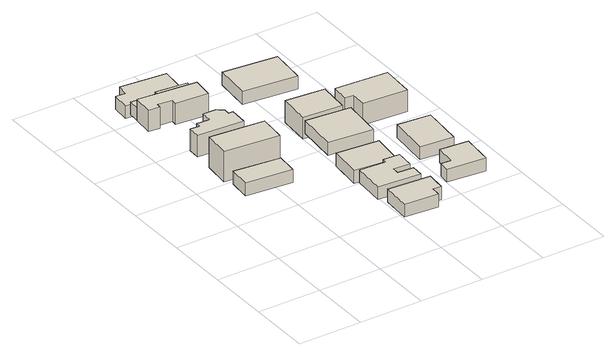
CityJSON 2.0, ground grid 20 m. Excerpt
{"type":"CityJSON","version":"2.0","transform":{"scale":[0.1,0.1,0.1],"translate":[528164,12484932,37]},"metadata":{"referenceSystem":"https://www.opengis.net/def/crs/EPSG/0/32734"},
"CityObjects":{
"building1":{"type":"Building","attributes":{"address":"42 Upper Keppel Street Walmer Estate Cape Town","building":"house","building:levels":1,"building_height":4.1,"plus_code":"4FRW3C8W+G6M","ground_height":63.14,"roof_height":67.24},"geometry":[{"type":"Solid","lod":"1","boundaries":[[[[0,1,2,3]],[[1,4,5,2]],[[4,6,7,5]],[[6,0,3,7]],[[3,2,5,7]],[[6,4,1,0]]]]}]},
"building2":{"type":"Building","attributes":{"address":"38 Upper Keppel Street Walmer Estate Cape Town","building":"house","building:levels":3,"building_height":9.7,"plus_code":"4FRW3C8W+H68","ground_height":63.14,"roof_height":72.84},"geometry":[{"type":"Solid","lod":"1","boundaries":[[[[8,9,10,11]],[[9,12,13,10]],[[12,14,15,13]],[[14,8,11,15]],[[11,10,13,15]],[[14,12,9,8]]]]}]},
"building3":{"type":"Building","attributes":{"address":"36 Upper Keppel Street Walmer Estate Cape Town","building":"house","building:levels":2,"building_height":6.9,"plus_code":"4FRW3C8W+J6Q","ground_height":59.63,"roof_height":66.53},"geometry":[{"type":"Solid","lod":"1","boundaries":[[[[16,17,18,19]],[[17,20,21,18]],[[20,22,23,21]],[[22,24,25,23]],[[24,26,27,25]],[[26,28,29,27]],[[28,30,31,29]],[[30,32,33,31]],[[32,34,35,33]],[[34,36,37,35]],[[36,16,19,37]],[[19,18,21,23,25,27,29,31,33,35,37]],[[36,34,32,30,28,26,24,22,20,17,16]]]]}]},
"building4":{"type":"Building","attributes":{"address":"29 Upper Keppel Street Walmer Estate Cape Town","building":"house","building:levels":1,"building_height":4.1,"plus_code":"4FRW3C8W+C84","ground_height":65.57,"roof_height":69.67},"geometry":[{"type":"Solid","lod":"1","boundaries":[[[[38,39,40,41]],[[39,42,43,40]],[[42,44,45,43]],[[44,46,47,45]],[[46,48,49,47]],[[48,38,41,49]],[[41,40,43,45,47,49]],[[48,46,44,42,39,38]]]]}]},
"building5":{"type":"Building","attributes":{"address":"27 Upper Keppel Street Walmer Estate Cape Town","building":"house","building:levels":1,"building_height":4.1,"plus_code":"4FRW3C8W+C8V","ground_height":65.57,"roof_height":69.67},"geometry":[{"type":"Solid","lod":"1","boundaries":[[[[50,51,52,53]],[[51,54,55,52]],[[54,56,57,55]],[[56,58,59,57]],[[58,60,61,59]],[[60,62,63,61]],[[62,64,65,63]],[[64,66,67,65]],[[66,68,69,67]],[[68,50,53,69]],[[53,52,55,57,59,61,63,65,67,69]],[[68,66,64,62,60,58,56,54,51,50]]]]}]},
"building6":{"type":"Building","attributes":{"address":"28 Upper Keppel Street Walmer Estate Cape Town","building":"house","building:levels":2,"building_height":6.9,"plus_code":"4FRW3C8W+P69","ground_height":56.18,"roof_height":63.08},"geometry":[{"type":"Solid","lod":"1","boundaries":[[[[70,71,72,73]],[[71,74,75,72]],[[74,76,77,75]],[[76,78,79,77]],[[78,80,81,79]],[[80,82,83,81]],[[82,84,85,83]],[[84,70,73,85]],[[73,72,75,77,79,81,83,85]],[[84,82,80,78,76,74,71,70]]]]}]},
"building7":{"type":"Building","attributes":{"address":"26 Upper Keppel Street Walmer Estate Cape Town","building":"house","building:levels":1,"building_height":4.1,"plus_code":"4FRW3C8W+P7J","ground_height":56.18,"roof_height":60.28},"geometry":[{"type":"Solid","lod":"1","boundaries":[[[[70,86,87,88]],[[86,89,90,87]],[[89,91,92,90]],[[91,93,94,92]],[[93,71,95,94]],[[71,70,88,95]],[[88,87,90,92,94,95]],[[71,93,91,89,86,70]]]]}]},
"building8":{"type":"Building","attributes":{"address":"24 Upper Keppel Street Walmer Estate Cape Town","building":"house","building:levels":1,"building_height":4.1,"plus_code":"4FRW3C8W+Q76","ground_height":52.74,"roof_height":56.84},"geometry":[{"type":"Solid","lod":"1","boundaries":[[[[96,97,98,99]],[[97,100,101,98]],[[100,102,103,101]],[[102,104,105,103]],[[104,106,107,105]],[[106,108,109,107]],[[108,110,111,109]],[[110,96,99,111]],[[99,98,101,103,105,107,109,111]],[[110,108,106,104,102,100,97,96]]]]}]},
"building9":{"type":"Building","attributes":{"address":"25 Upper Keppel Street Walmer Estate Cape Town","building":"house","building:levels":1,"building_height":4.1,"plus_code":"4FRW3C8W+F8X","ground_height":62.06,"roof_height":66.16},"geometry":[{"type":"Solid","lod":"1","boundaries":[[[[112,113,114,115]],[[113,116,117,114]],[[116,118,119,117]],[[118,112,115,119]],[[115,114,117,119]],[[118,116,113,112]]]]}]},
"building10":{"type":"Building","attributes":{"address":"23 Upper Keppel Street Walmer Estate Cape Town","building":"house","building:levels":1,"building_height":4.1,"plus_code":"4FRW3C8W+H96","ground_height":62.06,"roof_height":66.16},"geometry":[{"type":"Solid","lod":"1","boundaries":[[[[120,121,122,123]],[[121,124,125,122]],[[124,126,127,125]],[[126,120,123,127]],[[123,122,125,127]],[[126,124,121,120]]]]}]},
"building11":{"type":"Building","attributes":{"address":"21 Upper Keppel Street Walmer Estate Cape Town","building":"house","building:levels":2,"building_height":6.9,"plus_code":"4FRW3C8W+J97","ground_height":58.66,"roof_height":65.56},"geometry":[{"type":"Solid","lod":"1","boundaries":[[[[128,129,130,131]],[[129,132,133,130]],[[132,134,135,133]],[[134,128,131,135]],[[131,130,133,135]],[[134,132,129,128]]]]}]},
"building12":{"type":"Building","attributes":{"address":"12 Upper Adelaide Road Walmer Estate Cape Town","building":"house","building:levels":1,"building_height":4.1,"plus_code":"4FRW3C8W+CCW","ground_height":64.45,"roof_height":68.55},"geometry":[{"type":"Solid","lod":"1","boundaries":[[[[136,137,138,139]],[[137,140,141,138]],[[140,142,143,141]],[[142,144,145,143]],[[144,146,147,145]],[[146,136,139,147]],[[139,138,141,143,145,147]],[[146,144,142,140,137,136]]]]}]},
"building13":{"type":"Building","attributes":{"address":"10 Upper Adelaide Road Walmer Estate Cape Town","building":"house","building:levels":1,"building_height":4.1,"plus_code":"4FRW3C8W+GC5","ground_height":60.84,"roof_height":64.94},"geometry":[{"type":"Solid","lod":"1","boundaries":[[[[148,149,150,151]],[[149,152,153,150]],[[152,154,155,153]],[[154,148,151,155]],[[151,150,153,155]],[[154,152,149,148]]]]}]},
"building14":{"type":"Building","attributes":{"address":"17 Upper Keppel Street Walmer Estate Cape Town","building":"house","building:levels":1,"building_height":4.1,"plus_code":"4FRW3C8W+P98","ground_height":55.42,"roof_height":59.52},"geometry":[{"type":"Solid","lod":"1","boundaries":[[[[156,157,158,159]],[[157,160,161,158]],[[160,162,163,161]],[[162,156,159,163]],[[159,158,161,163]],[[162,160,157,156]]]]}]},
"building15":{"type":"Building","attributes":{"address":"1 Lever Street Walmer Estate Cape Town","building":"house","building:levels":2,"building_height":6.9,"plus_code":"4FRW3C8W+JF2","ground_height":56.95,"roof_height":63.85},"geometry":[{"type":"Solid","lod":"1","boundaries":[[[[164,165,166,167]],[[165,168,169,166]],[[168,170,171,169]],[[170,172,173,171]],[[172,174,175,173]],[[174,164,167,175]],[[167,166,169,171,173,175]],[[174,172,170,168,165,164]]]]}]}
},
"vertices":[
[159,365,104],[166,435,104],[166,435,145],[159,365,145],[20,450,104],[20,450,145],[13,379,104],[13,379,145],
[178,457,104],[186,543,104],[186,543,201],[178,457,201],[13,558,104],[13,558,201],[5,473,104],[5,473,201],
[195,658,69],[198,715,69],[198,715,138],[195,658,138],[183,716,69],[183,716,138],[184,734,69],[184,734,138],[166,750,69],[166,750,138],[124,752,69],[124,752,138],[122,717,69],[122,717,138],[81,719,69],[81,719,138],[80,704,69],[80,704,138],[51,706,69],[51,706,138],[49,667,69],[49,667,138],
[429,96,128],[295,105,128],[295,105,169],[429,96,169],[289,15,128],[289,15,169],[396,7,128],[396,7,169],[398,36,128],[398,36,169],[424,34,128],[424,34,169],
[280,130,128],[414,120,128],[414,120,169],[280,130,169],[416,158,128],[416,158,169],[366,162,128],[366,162,169],[367,183,128],[367,183,169],[419,180,128],[419,180,169],[423,237,128],[423,237,169],[370,240,128],[370,240,169],[369,226,128],[369,226,169],[287,231,128],[287,231,169],
[233,944,35],[48,962,35],[48,962,103],[233,944,103],[42,896,35],[42,896,103],[78,893,35],[78,893,103],[79,908,35],[79,908,103],[126,903,35],[126,903,103],[124,886,35],[124,886,103],[226,877,35],[226,877,103],
[235,994,35],[235,994,75],[233,944,75],[135,1004,35],[135,1004,75],[134,990,35],[134,990,75],[51,998,35],[51,998,75],[48,962,75],
[235,994,0],[246,1111,0],[246,1111,41],[235,994,41],[100,1125,0],[100,1125,41],[96,1088,0],[96,1088,41],[64,1091,0],[64,1091,41],[59,1034,0],[59,1034,41],[137,1026,0],[137,1026,41],[135,1004,0],[135,1004,41],
[447,374,93],[314,386,93],[314,386,134],[447,374,134],[304,283,93],[304,283,134],[437,270,93],[437,270,134],
[480,560,93],[339,573,93],[339,573,134],[480,560,134],[327,443,93],[327,443,134],[468,431,93],[468,431,134],
[480,687,59],[356,697,59],[356,697,128],[480,687,128],[349,598,59],[349,598,128],[472,588,59],[472,588,128],
[627,204,117],[537,212,117],[537,212,158],[627,204,158],[531,147,117],[531,147,158],[500,150,117],[500,150,158],[497,115,117],[497,115,158],[618,104,117],[618,104,158],
[650,423,81],[545,432,81],[545,432,122],[650,423,122],[533,301,81],[533,301,122],[638,292,81],[638,292,122],
[340,881,27],[511,864,27],[511,864,68],[340,881,68],[522,979,27],[522,979,68],[351,996,27],[351,996,68],
[686,686,42],[520,697,42],[520,697,111],[686,686,111],[516,641,42],[516,641,111],[542,639,42],[542,639,111],[539,589,42],[539,589,111],[679,580,42],[679,580,111]
]}
